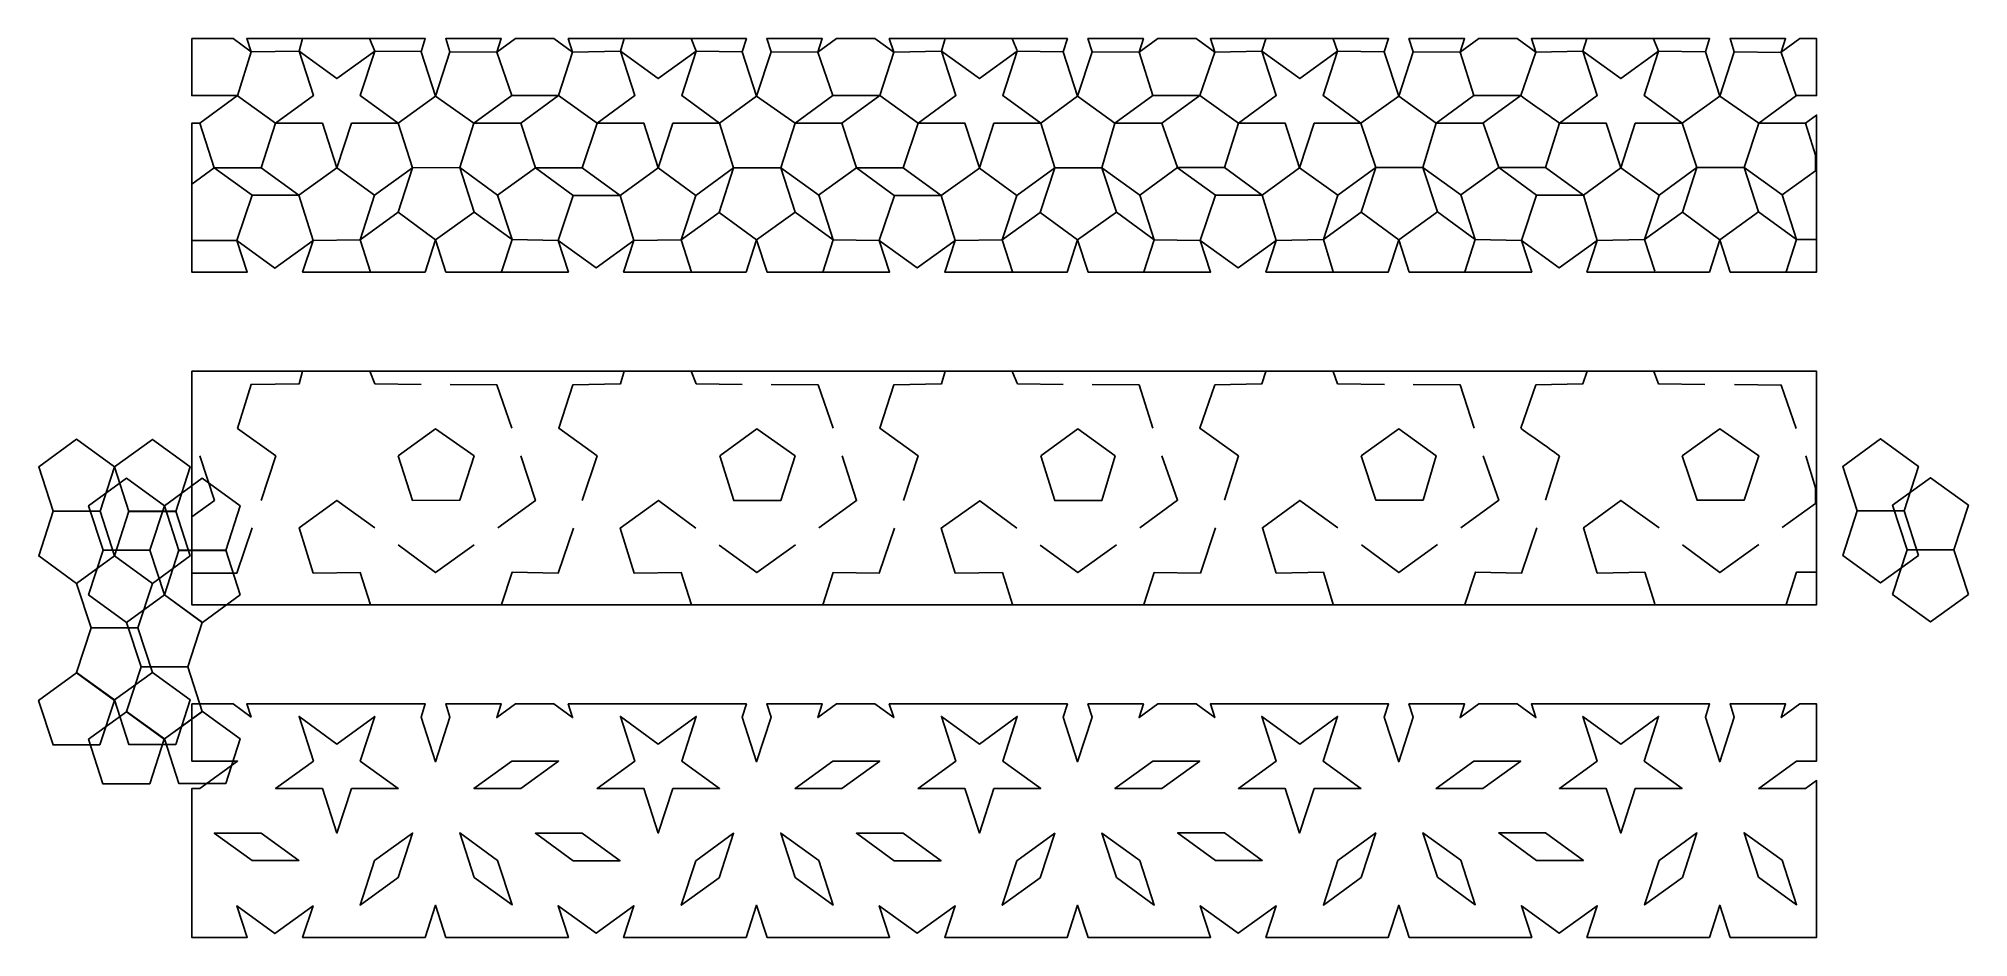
# Model space of a CAD drawing. Header units: millimetres. Extents: x 63 to 1251, y 100 to 653.
import ezdxf

# ---------------------------------------------------------------- set-up
doc = ezdxf.new("R2010")
doc.units = ezdxf.units.MM
doc.layers.add('Layer_1', color=7, linetype='CONTINUOUS')

msp = doc.modelspace()

# ---------------------------------------------------------------- linework, layer by layer
at = {"layer": 'Layer_1', "color": 5}
for points in [[(157.69112, 652.93455), (157.69112, 617.80491), (185.91834, 617.8044), (162.60038, 600.86279), (157.69112, 600.86279), (157.69112, 509.234287), (191.92521, 509.234287), (185.45583, 528.66979), (208.9252, 511.595897), (232.39509, 528.67186), (225.95052, 509.238417), (301.28287, 509.237907), (307.72279, 529.06047), (314.16374, 509.237907), (389.52451, 509.237907), (383.1957, 528.71217), (406.51831, 511.769527), (429.8373, 528.70235), (423.51314, 509.237387), (498.871323, 509.237387), (505.31124, 529.06047), (511.75219, 509.237387), (587.117099, 509.237387), (580.78932, 528.72044), (604.111928, 511.777797), (627.430918, 528.71062), (621.106756, 509.245137), (696.46392, 509.237137), (702.90487, 529.06074), (709.34582, 509.236617), (784.73037, 509.236617), (778.40104, 528.71295), (801.72364, 511.769797), (825.04263, 528.70313), (818.71796, 509.236107), (894.05754, 509.236107), (900.49798, 529.06074), (906.93944, 509.236107), (982.33278, 509.236107), (976.00396, 528.71089), (999.32657, 511.768247), (1022.64556, 528.70107), (1016.3214, 509.235587), (1091.65013, 509.235587), (1098.09108, 529.06074), (1104.53307, 509.235067), (1157.69106, 509.235067), (1157.69055, 605.8178), (1150.87081, 600.86254), (1122.05138, 600.86254), (1145.36313, 617.80518), (1157.69003, 617.80418), (1157.69103, 652.93433), (1147.40742, 652.93433), (1135.87169, 644.55397), (1138.59504, 652.93433), (1104.36302, 652.93233), (1106.99904, 644.81862), (1098.09364, 617.41047), (1089.1841, 644.81603), (1091.82219, 652.93388), (982.18908, 652.93288), (984.90778, 644.5644), (973.3829, 652.93288), (949.79985, 652.93288), (938.26618, 644.55458), (940.9885, 652.93288), (906.7694, 652.93288), (909.40593, 644.81968), (900.50001, 617.4105), (891.591, 644.8171), (894.22856, 652.93392), (784.58412, 652.93392), (787.30334, 644.5644), (775.77691, 652.93392), (752.19643, 652.93392), (740.66174, 644.55458), (743.38457, 652.93392), (709.17632, 652.93392), (711.81285, 644.81968), (702.90694, 617.41102), (693.9974, 644.8171), (696.63549, 652.93392), (586.97809, 652.93392), (589.697304, 644.56462), (578.171392, 652.93414), (554.590403, 652.93414), (543.056223, 644.5548), (545.779054, 652.93414), (511.583209, 652.93414), (514.219223, 644.8199), (505.313824, 617.41124), (496.40429, 644.81732), (499.041855, 652.93414), (389.37207, 652.93414), (392.09128, 644.5641), (380.56486, 652.93414), (356.9849, 652.93414), (345.44969, 644.55429), (348.17303, 652.93414), (313.99011, 652.93414), (316.62612, 644.8199), (307.72072, 617.41124), (298.81119, 644.81732), (301.44875, 652.93465), (191.6012, 652.93465), (194.22326, 644.86434), (183.11231, 652.93465)], [(255.95207, 600.85433), (284.78668, 600.85433), (261.46109, 617.80888), (270.36459, 645.21497), (247.04574, 628.28188), (223.72307, 645.22468), (232.63267, 617.80769), (209.32443, 600.87176), (238.1379, 600.86276), (247.04161, 573.46397)], [(453.75026, 600.85433), (482.58487, 600.85433), (459.25928, 617.80888), (468.16278, 645.21497), (444.84394, 628.28188), (421.52127, 645.22468), (430.43088, 617.80769), (407.12264, 600.87176), (435.9361, 600.86276), (444.83981, 573.46397)], [(651.34288, 600.85433), (680.17749, 600.85433), (656.8519, 617.80888), (665.7554, 645.21497), (642.43656, 628.28188), (619.113878, 645.22468), (628.023488, 617.80769), (604.715253, 600.87176), (633.52873, 600.86276), (642.43243, 573.46397)], [(848.43934, 600.85432), (877.27395, 600.85432), (853.94836, 617.80887), (862.85186, 645.21497), (839.53302, 628.28187), (816.21034, 645.22468), (825.11995, 617.80768), (801.81171, 600.87175), (830.62518, 600.86275), (839.52889, 573.46396)], [(1046.0329, 600.85432), (1074.86751, 600.85432), (1051.54192, 617.80887), (1060.44542, 645.21497), (1037.12658, 628.28187), (1013.8039, 645.22468), (1022.71351, 617.80768), (999.40527, 600.87175), (1028.21874, 600.86275), (1037.12245, 573.46396)], [(354.68756, 617.81552), (383.51293, 617.81452), (360.19512, 600.87314), (331.3758, 600.87314)], [(552.283798, 617.81552), (581.109168, 617.81452), (557.791368, 600.87314), (528.972048, 600.87314)], [(749.19062, 617.81552), (778.01599, 617.81452), (754.69819, 600.87314), (725.87887, 600.87314)], [(946.78687, 617.81552), (975.61224, 617.81452), (952.29445, 600.87314), (923.47513, 600.87314)], [(200.39678, 573.4432), (223.71618, 556.49897), (194.8938, 556.49897), (171.57848, 573.43854)], [(270.24971, 556.49971), (293.57072, 573.44173), (284.66412, 546.03002), (261.3488, 529.09045)], [(331.52292, 546.13879), (322.61669, 573.55375), (345.9345, 556.61239), (354.84016, 529.20359)], [(397.99239, 573.34918), (421.31179, 556.40495), (392.48941, 556.40495), (369.17409, 573.34452)], [(467.845317, 556.40569), (491.166327, 573.34771), (482.259727, 545.936), (458.944407, 528.99643)], [(529.118527, 546.04477), (520.212297, 573.45973), (543.530107, 556.51837), (552.435767, 529.10957)], [(595.585005, 573.35515), (618.904408, 556.41092), (590.082025, 556.41092), (566.766705, 573.35049)], [(665.43794, 556.41166), (688.75895, 573.35368), (679.85235, 545.94197), (656.53703, 529.0024)], [(726.71115, 546.05074), (717.80492, 573.4657), (741.12273, 556.52434), (750.0284, 529.11554)], [(793.17691, 573.53373), (816.49631, 556.5895), (787.67393, 556.5895), (764.42847, 573.47832), (764.35857, 573.52902)], [(863.02986, 556.59024), (886.35087, 573.53226), (877.44426, 546.12055), (854.12894, 529.18098)], [(924.30306, 546.22932), (915.39683, 573.64428), (938.71464, 556.70292), (947.6203, 529.29412)], [(990.84387, 573.55803), (1014.16328, 556.6138), (985.3409, 556.6138), (962.02558, 573.55337)], [(1060.69682, 556.61454), (1084.01783, 573.55656), (1075.11123, 546.14485), (1051.79591, 529.20528)], [(1121.97003, 546.25362), (1113.06379, 573.66858), (1136.3816, 556.72722), (1145.28727, 529.31842)], [(157.69106, 448.155078), (1157.69106, 448.155078), (1157.69106, 304.455078), (157.69106, 304.455078)], [(157.69107, 243.37573), (157.69107, 208.24609), (185.91829, 208.24558), (162.60033, 191.30397), (157.69107, 191.30397), (157.69107, 99.67546), (191.92516, 99.67546), (185.45578, 119.11096), (208.92515, 102.03707), (232.39504, 119.11303), (225.95047, 99.67959), (301.28282, 99.67908), (307.72274, 119.50164), (314.16369, 99.67908), (389.52446, 99.67908), (383.19565, 119.15334), (406.51826, 102.2107), (429.83725, 119.14352), (423.51309, 99.67856), (498.871274, 99.67856), (505.311191, 119.50164), (511.752141, 99.67856), (587.11705, 99.67856), (580.789271, 119.16161), (604.111879, 102.21897), (627.430869, 119.15179), (621.106707, 99.68631), (696.46387, 99.67831), (702.90482, 119.50191), (709.34577, 99.67779), (784.73032, 99.67779), (778.40099, 119.15412), (801.72358, 102.21097), (825.04257, 119.1443), (818.7179, 99.67728), (894.05748, 99.67728), (900.49792, 119.50191), (906.93938, 99.67728), (982.33273, 99.67728), (976.00391, 119.15206), (999.32652, 102.20942), (1022.6455, 119.14224), (1016.32134, 99.67676), (1091.65008, 99.67676), (1098.09103, 119.50191), (1104.53302, 99.67624), (1157.69101, 99.67624), (1157.6905, 196.25898), (1150.87076, 191.30372), (1122.05133, 191.30372), (1145.36308, 208.24636), (1157.68998, 208.24536), (1157.69098, 243.37551), (1147.40737, 243.37551), (1135.87164, 234.99514), (1138.59499, 243.37551), (1104.36297, 243.37351), (1106.99899, 235.2598), (1098.09359, 207.85165), (1089.18405, 235.25721), (1091.82214, 243.37507), (982.18903, 243.37407), (984.90773, 235.00559), (973.38285, 243.37407), (949.7998, 243.37407), (938.26613, 234.99577), (940.98845, 243.37407), (906.76935, 243.37407), (909.40588, 235.26087), (900.49996, 207.85169), (891.59095, 235.25829), (894.22851, 243.37511), (784.58407, 243.37511), (787.30329, 235.00559), (775.77686, 243.37511), (752.19638, 243.37511), (740.66169, 234.99577), (743.38452, 243.37511), (709.17627, 243.37511), (711.8128, 235.26087), (702.90689, 207.85221), (693.99735, 235.25829), (696.63544, 243.37511), (586.978041, 243.37511), (589.697255, 235.00559), (578.171343, 243.37511), (554.590354, 243.37511), (543.056174, 234.99577), (545.779005, 243.37511), (511.58316, 243.37511), (514.219174, 235.26087), (505.313775, 207.85221), (496.404241, 235.25829), (499.041806, 243.37511), (389.37202, 243.37511), (392.09123, 235.00507), (380.56481, 243.37511), (356.98485, 243.37511), (345.44964, 234.99525), (348.17298, 243.37511), (313.99006, 243.37511), (316.62607, 235.26087), (307.72067, 207.85221), (298.81114, 235.25829), (301.4487, 243.37562), (191.60115, 243.37562), (194.22321, 235.30531), (183.11226, 243.37562)], [(255.95202, 191.29551), (284.78663, 191.29551), (261.46104, 208.25006), (270.36454, 235.65615), (247.04569, 218.72306), (223.72302, 235.66586), (232.63262, 208.24887), (209.32438, 191.31294), (238.13785, 191.30394), (247.04156, 163.90515)], [(453.750215, 191.29551), (482.584821, 191.29551), (459.259231, 208.25006), (468.162731, 235.65615), (444.843895, 218.72306), (421.52122, 235.66586), (430.43083, 208.24887), (407.12259, 191.31294), (435.93606, 191.30394), (444.839765, 163.90515)], [(651.34283, 191.29551), (680.17744, 191.29551), (656.85185, 208.25006), (665.75535, 235.65615), (642.43651, 218.72306), (619.113829, 235.66586), (628.023439, 208.24887), (604.715204, 191.31294), (633.528675, 191.30394), (642.43238, 163.90515)], [(848.43929, 191.2955), (877.2739, 191.2955), (853.94831, 208.25005), (862.85181, 235.65615), (839.53297, 218.72305), (816.21029, 235.66586), (825.1199, 208.24886), (801.81166, 191.31293), (830.62513, 191.30393), (839.52884, 163.90514)], [(1046.03285, 191.2955), (1074.86746, 191.2955), (1051.54187, 208.25005), (1060.44537, 235.65615), (1037.12653, 218.72305), (1013.80385, 235.66586), (1022.71346, 208.24886), (999.40522, 191.31293), (1028.21869, 191.30393), (1037.1224, 163.90514)], [(354.68751, 208.2567), (383.51288, 208.2557), (360.19507, 191.31432), (331.37575, 191.31432)], [(552.283749, 208.2567), (581.109119, 208.2557), (557.791319, 191.31432), (528.971999, 191.31432)], [(749.19057, 208.2567), (778.01594, 208.2557), (754.69814, 191.31432), (725.87882, 191.31432)], [(946.78682, 208.2567), (975.61219, 208.2557), (952.2944, 191.31432), (923.47508, 191.31432)], [(200.39673, 163.88438), (223.71613, 146.94015), (194.89375, 146.94015), (171.57843, 163.87972)], [(270.24966, 146.94089), (293.57067, 163.88291), (284.66407, 136.47119), (261.34875, 119.53162)], [(331.52287, 136.57996), (322.61664, 163.99493), (345.93445, 147.05357), (354.84011, 119.64476)], [(397.99234, 163.79036), (421.31174, 146.84613), (392.48936, 146.84613), (369.17404, 163.7857)], [(467.845268, 146.84687), (491.166278, 163.78889), (482.259678, 136.37717), (458.944358, 119.4376)], [(529.118478, 136.48594), (520.212248, 163.90091), (543.530058, 146.95955), (552.435718, 119.55074)], [(595.584956, 163.79633), (618.904359, 146.8521), (590.081976, 146.8521), (566.766656, 163.79167)], [(665.43789, 146.85284), (688.7589, 163.79486), (679.8523, 136.38314), (656.53698, 119.44357)], [(726.7111, 136.49191), (717.80487, 163.90688), (741.12268, 146.96552), (750.02835, 119.55671)], [(793.17686, 163.97491), (816.49626, 147.03068), (787.67388, 147.03068), (764.35856, 163.97025)], [(863.02981, 147.03142), (886.35082, 163.97344), (877.44421, 136.56172), (854.12889, 119.62215)], [(924.30301, 136.67049), (915.39678, 164.08546), (938.71459, 147.1441), (947.62025, 119.73529)], [(990.84382, 163.99921), (1014.16323, 147.05498), (985.34085, 147.05498), (962.02553, 163.99455)], [(1060.69677, 147.05572), (1084.01778, 163.99774), (1075.11118, 136.58602), (1051.79586, 119.64645)], [(1121.96998, 136.69479), (1113.06373, 164.10976), (1136.38155, 147.1684), (1145.28721, 119.75959)]]:
    msp.add_lwpolyline(points, close=True, dxfattribs=at)
at = {"layer": 'Layer_1', "color": 1}
for points in [[(225.91052, 652.93455), (223.74864, 645.19913), (194.21981, 644.86659), (185.90765, 617.79056), (209.3249, 600.87491), (200.39798, 573.44593)], [(298.79031, 644.88891), (270.36084, 645.20385), (267.19211, 652.93455)], [(316.62134, 644.81677), (345.47044, 644.56422), (354.62327, 617.81552)], [(423.8257, 652.93455), (421.51895, 645.22468), (392.09291, 644.56216), (383.51294, 617.8155), (407.12264, 600.87312), (397.98659, 573.34916)], [(496.402949, 644.81497), (468.162884, 645.21314), (465.081882, 652.92835)], [(514.220899, 644.8176), (543.057875, 644.55715), (552.285483, 617.81552)], [(621.401984, 652.92483), (619.112767, 645.22468), (589.697937, 644.56516), (581.109168, 617.81552), (604.715253, 600.87266), (595.583761, 573.35515)], [(693.99716, 644.81823), (665.75482, 645.21317)], [(711.80863, 644.83406), (740.66105, 644.55616), (749.19163, 617.81552)], [(818.73347, 652.83811), (816.21007, 645.22468), (787.30384, 644.5644), (778.01599, 617.81552), (801.81171, 600.86729), (793.17499, 573.53342)], [(891.59217, 644.81687), (862.85143, 645.21269), (860.04524, 652.86203)], [(909.40567, 644.81881), (938.26649, 644.55215), (946.78706, 617.81552)], [(1016.32876, 652.92032), (1013.80403, 645.22468), (984.90751, 644.56283), (975.60301, 617.82088)], [(1088.77109, 644.74208), (1060.31563, 645.13419), (1057.33209, 652.86203)], [(1107.00098, 644.7247), (1135.82456, 644.45909), (1145.06243, 617.72042)], [(162.59942, 600.86279), (171.57786, 573.43304), (157.69109, 563.27299)], [(360.1951, 600.87314), (369.17408, 573.3492), (345.9353, 556.60988)], [(557.828487, 600.87314), (566.766705, 573.34831), (543.520774, 556.51039)], [(754.69999, 600.87314), (764.35861, 573.52677), (741.12515, 556.52449)], [(952.49701, 600.87314), (962.02558, 573.55803), (938.71791, 556.65753)], [(999.40138, 600.87915), (990.83358, 573.56339)], [(1150.86941, 600.86272), (1156.99123, 581.17839), (1156.97293, 571.46979), (1136.37852, 556.72591)], [(270.24923, 556.49817), (247.04191, 573.46606), (223.71751, 556.49847), (232.39507, 528.67132), (261.31507, 528.99644), (267.73799, 509.234287)], [(467.845344, 556.4029), (444.840596, 573.4638), (421.32911, 556.39533), (429.837, 528.70022), (458.944407, 528.99643), (465.250196, 509.242237)], [(665.43764, 556.40972), (642.59717, 573.22665), (618.904408, 556.41092), (627.431164, 528.7108), (656.53703, 529.0024), (662.7741, 509.273767)], [(863.02564, 556.58884), (839.52855, 573.46396), (816.49631, 556.5895), (825.04188, 528.70139), (854.12894, 529.18098), (860.13361, 509.323377)], [(1060.69538, 556.6124), (1037.12276, 573.46396), (1014.16328, 556.6138), (1022.64638, 528.70008), (1051.79591, 529.20528), (1058.05944, 509.737417)], [(194.89306, 556.49857), (185.45575, 528.68008), (157.69109, 528.68008)], [(392.48671, 556.40495), (383.19704, 528.70933), (354.8398, 529.20303), (348.28106, 509.322827)], [(590.101717, 556.41092), (580.794804, 528.71206), (552.435767, 529.10957), (546.089352, 509.247297)], [(787.67405, 556.5895), (778.39971, 528.71448), (750.0284, 529.11554), (743.63988, 509.436627)], [(985.34249, 556.6138), (976.00435, 528.71106), (947.6203, 529.29412), (941.12982, 509.436627)], [(284.66413, 546.03002), (307.72386, 529.05714), (331.52292, 546.13879)], [(482.286278, 545.95547), (505.310924, 529.06357), (529.119772, 546.02595)], [(679.85293, 545.94264), (702.90552, 529.06349), (726.70857, 546.04902)], [(877.44371, 546.1196), (900.49851, 529.06137), (924.30097, 546.22678)], [(1075.11232, 546.14415), (1098.09129, 529.05956), (1121.96784, 546.25096)], [(1157.56856, 529.30209), (1145.28727, 529.31839), (1138.8853, 509.333477)], [(225.97155, 448.15477), (223.80967, 440.41934), (194.28084, 440.0868), (185.96868, 413.01077), (209.38593, 396.09512), (200.45901, 368.66614)], [(298.85134, 440.10913), (270.42187, 440.42407), (267.25314, 448.15476)], [(316.68237, 440.03699), (345.53147, 439.78444), (354.6843, 413.03574)], [(423.88673, 448.15477), (421.57998, 440.4449), (392.15394, 439.78237), (383.57397, 413.03572), (407.18367, 396.09333), (398.04762, 368.56938)], [(496.46398, 440.03518), (468.22392, 440.43336), (465.14292, 448.14857)], [(514.28193, 440.03781), (543.11891, 439.77736), (552.34652, 413.03574)], [(621.463017, 448.14504), (619.1738, 440.4449), (589.75897, 439.78537), (581.170201, 413.03574), (604.776286, 396.09288), (595.644794, 368.57537)], [(694.05819, 440.03844), (665.81585, 440.43338)], [(711.86966, 440.05427), (740.72208, 439.77637), (749.25266, 413.03574)], [(818.7945, 448.05833), (816.2711, 440.4449), (787.36487, 439.78462), (778.07702, 413.03574), (801.87274, 396.0875), (793.23602, 368.75363)], [(891.6532, 440.03708), (862.91246, 440.4329), (860.10627, 448.08224)], [(909.4667, 440.03902), (938.32752, 439.77237), (946.84809, 413.03574)], [(1016.38979, 448.14054), (1013.86506, 440.4449), (984.96854, 439.78304), (975.66404, 413.0411)], [(1088.83212, 439.9623), (1060.37666, 440.3544), (1057.39312, 448.08224)], [(1107.06201, 439.94492), (1135.88559, 439.6793), (1145.12346, 412.94064)], [(162.66045, 396.083), (171.63889, 368.65326), (157.75212, 358.49321)], [(360.25613, 396.09335), (369.23511, 368.56942), (345.99633, 351.83009)], [(557.88952, 396.09335), (566.827738, 368.56852), (543.58181, 351.7306)], [(754.76102, 396.09335), (764.41964, 368.74698), (741.18618, 351.7447)], [(952.55804, 396.09335), (962.08661, 368.77824), (938.77894, 351.87774)], [(999.46241, 396.09937), (990.89461, 368.7836)], [(1150.93044, 396.08293), (1157.05226, 376.39861), (1157.03396, 366.69001), (1136.43955, 351.94612)], [(270.31026, 351.71838), (247.10294, 368.68627), (223.77854, 351.71868), (232.4561, 323.89153), (261.3761, 324.21665), (267.79902, 304.4545)], [(467.90638, 351.62311), (444.90163, 368.68402), (421.39014, 351.61554), (429.89803, 323.92043), (459.00544, 324.21664), (465.31123, 304.46245)], [(665.49867, 351.62994), (642.6582, 368.44686), (618.965441, 351.63113), (627.492197, 323.93101), (656.59806, 324.22261), (662.83513, 304.49398)], [(863.08667, 351.80905), (839.58958, 368.68417), (816.55734, 351.80971), (825.10291, 323.9216), (854.18997, 324.40119), (860.19464, 304.54359)], [(1060.75641, 351.83262), (1037.18379, 368.68417), (1014.22431, 351.83401), (1022.70741, 323.92029), (1051.85694, 324.42549), (1058.12047, 304.95763)], [(194.95409, 351.71878), (185.51678, 323.90029), (157.75212, 323.90029)], [(392.54774, 351.62517), (383.25807, 323.92954), (354.90083, 324.42324), (348.34209, 304.54304)], [(590.16275, 351.63113), (580.855837, 323.93227), (552.4968, 324.32978), (546.15039, 304.46751)], [(787.73508, 351.80971), (778.46074, 323.93469), (750.08943, 324.33575), (743.70091, 304.65684)], [(985.40352, 351.83401), (976.06538, 323.93127), (947.68133, 324.51433), (941.19085, 304.65684)], [(284.72516, 341.25023), (307.78489, 324.27735), (331.58395, 341.359)], [(482.34731, 341.17568), (505.37196, 324.28378), (529.1808, 341.24616)], [(679.91396, 341.16285), (702.96655, 324.2837), (726.7696, 341.26923)], [(877.50474, 341.33981), (900.55954, 324.28158), (924.362, 341.44699)], [(1075.17335, 341.36436), (1098.15232, 324.27977), (1122.02887, 341.47117)], [(1157.62959, 324.5223), (1145.3483, 324.5386), (1138.94633, 304.55369)]]:
    msp.add_lwpolyline(points, dxfattribs=at)
for points in [[(284.78668, 600.87314), (293.57072, 573.44175), (322.61668, 573.55375), (331.37579, 600.87314), (307.71585, 617.42613)], [(482.58487, 600.85499), (491.166327, 573.34771), (520.212297, 573.45973), (528.972048, 600.87314), (505.314221, 617.40723)], [(680.17749, 600.85468), (688.75895, 573.35368), (717.80492, 573.4657), (725.87887, 600.87314), (702.90786, 617.40546)], [(877.27395, 600.85362), (886.35087, 573.53226), (915.39683, 573.64428), (923.47513, 600.87314), (900.49962, 617.40773)], [(1074.86751, 600.85333), (1084.01783, 573.55656), (1113.06379, 573.66858), (1122.05338, 600.8638), (1098.09372, 617.40926)], [(101.278261, 361.958332), (72.449794, 361.958331), (63.541309, 389.375827), (86.864019, 406.320774), (110.186742, 389.375829)], [(147.924211, 361.894202), (119.095744, 361.894201), (110.187259, 389.311697), (133.509969, 406.256644), (156.832692, 389.311699)], [(284.84771, 396.09335), (293.63175, 368.66196), (322.67771, 368.77396), (331.43682, 396.09335), (307.77688, 412.64634)], [(482.6459, 396.07521), (491.22736, 368.56792), (520.27333, 368.67995), (529.03308, 396.09335), (505.37525, 412.62744)], [(680.23852, 396.07489), (688.81998, 368.57389), (717.86595, 368.68591), (725.9399, 396.09335), (702.96889, 412.62567)], [(877.33498, 396.07383), (886.4119, 368.75247), (915.45786, 368.8645), (923.53616, 396.09335), (900.56065, 412.62794)], [(1074.92854, 396.07354), (1084.07886, 368.77678), (1113.12482, 368.88879), (1122.11441, 396.08401), (1098.15475, 412.62947)], [(1211.439331, 362.210482), (1182.610864, 362.210481), (1173.702379, 389.627977), (1197.025089, 406.572924), (1220.347812, 389.627979)], [(132.001031, 337.966135), (103.172564, 337.966133), (94.264079, 365.38363), (117.586789, 382.328577), (140.909512, 365.383632)], [(178.646981, 337.902004), (149.818514, 337.902002), (140.910029, 365.319499), (164.232739, 382.264446), (187.555462, 365.319501)], [(1242.162101, 338.218281), (1213.333634, 338.218279), (1204.425149, 365.635776), (1227.747859, 382.580723), (1251.070582, 365.635778)], [(110.187898, 334.542611), (86.8659, 317.596673), (63.542466, 334.540626), (72.44978, 361.958498), (101.278247, 361.959727)], [(156.835738, 334.544831), (133.51374, 317.598893), (110.190306, 334.542846), (119.09762, 361.960718), (147.926087, 361.961947)], [(1220.348958, 334.793981), (1197.02696, 317.848043), (1173.703526, 334.791996), (1182.61084, 362.209868), (1211.439307, 362.211097)], [(124.602461, 290.179672), (95.773994, 290.179671), (86.865509, 317.597167), (110.188219, 334.542114), (133.510942, 317.597169)], [(140.910668, 310.550411), (117.58867, 293.604473), (94.265236, 310.548426), (103.17255, 337.966298), (132.001017, 337.967527)], [(187.558508, 310.552631), (164.23651, 293.606693), (140.913076, 310.550646), (149.82039, 337.968518), (178.648857, 337.969747)], [(1251.071728, 310.801781), (1227.74973, 293.855843), (1204.426296, 310.799796), (1213.33361, 338.217668), (1242.162077, 338.218897)], [(155.325231, 266.187468), (126.496764, 266.187467), (117.588279, 293.604963), (140.910989, 310.54991), (164.233712, 293.604965)], [(133.509968, 262.764251), (110.18797, 245.818313), (86.864536, 262.762266), (95.77185, 290.180138), (124.600317, 290.181367)], [(101.207121, 218.179392), (72.378654, 218.179391), (63.470169, 245.596887), (86.792879, 262.541834), (110.115602, 245.596889)], [(147.926111, 218.401022), (119.097644, 218.401021), (110.189159, 245.818517), (133.511869, 262.763464), (156.834592, 245.818519)], [(164.232738, 238.772051), (140.91074, 221.826113), (117.587306, 238.770066), (126.49462, 266.187938), (155.323087, 266.189167)], [(131.929891, 194.187192), (103.101424, 194.187191), (94.192939, 221.604687), (117.515649, 238.549634), (140.838372, 221.604689)], [(178.648881, 194.408822), (149.820414, 194.408821), (140.911929, 221.826317), (164.234639, 238.771264), (187.557362, 221.826319)]]:
    msp.add_lwpolyline(points, close=True, dxfattribs=at)
for points in [[(665.75482, 645.21317), (664.82305, 647.527), (663.62181, 650.31241), (662.5553, 652.86203)], [(975.60301, 617.82088), (983.37572, 612.15776), (990.96516, 606.94562), (999.40138, 600.87915)], [(665.81585, 440.43338), (664.88408, 442.74721), (663.68284, 445.53262), (662.61633, 448.08224)], [(975.66404, 413.0411), (983.43675, 407.37797), (991.02619, 402.16583), (999.46241, 396.09937)]]:
    msp.add_open_spline(points, degree=3, dxfattribs=at)

doc.saveas('drawing.dxf')
